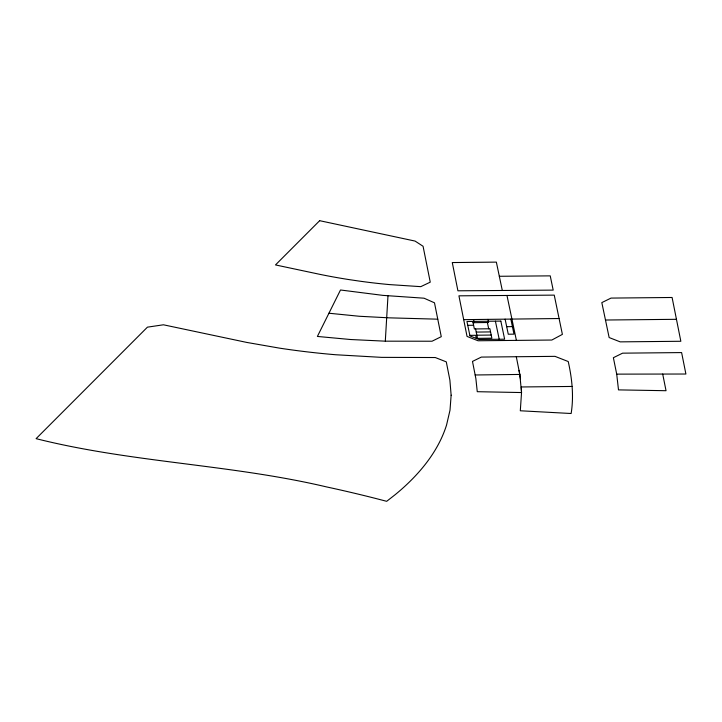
<?xml version="1.0" encoding="UTF-8"?>
<svg xmlns="http://www.w3.org/2000/svg" width="722" height="722" viewBox="0 0 722 722"><rect width="100%" height="100%" fill="white"/><g stroke="black" fill="none" stroke-linecap="round" stroke-linejoin="round"><path stroke-width="1.08" d="M387.985 295.83L385.304 341.172L350.603 339.52L317.391 336.443L340.495 289.991L382.859 295.37L424.058 298.204L434.491 302.816L441.268 336.678L432.027 341.226L385.304 341.172M463.704 319.647L559.09 318.528L562.384 334.376L551.825 340.035L478.054 340.766L467.044 336.425L458.93 295.83L554.243 295.127L559.09 318.528M473.054 322.68L488.586 322.499L487.928 319.359M467.748 325.324L473.596 325.261M506.691 326.687L512.412 326.624M476.24 332.084L490.554 331.912M469.851 335.369L475.699 335.297L476.367 338.456M476.899 335.216L491.213 335.053M475.166 374.98L519.813 374.438L521.537 392.551L520.309 410.773L571.138 413.507C573.954 396.188 572.032 378.536 568.232 361.541L554.992 356.352L481.339 357.083L472.486 361.415L475.879 378.653L477.26 391.694L521.537 392.551L521.284 386.965L572.113 386.45M605.478 320.017L609.142 337.544L620.189 341.867L680.846 341.271L672.092 297.482L611.029 298.087L601.823 302.608L605.478 320.017L676.46 319.314M499.326 276.282L550.236 275.867L553.196 290.118L457.919 290.804L452.279 262.555L496.357 262.122L502.304 290.488M616.705 374.131L685.9 374.023L681.613 352.58L622.581 353.166L613.375 357.706L616.705 374.131L618.501 389.889L666.036 390.71L662.706 374.059M437.758 319.178L389.185 317.842L359.258 316.263L328.952 313.231M506.979 295.478L516.392 340.378M510.842 319.088L513.992 334.151L508.27 334.223L505.111 319.16M495.409 321.164L499.2 339.259M487.377 322.517L488.695 328.79M473.614 319.53L474.264 322.671M475.581 328.943L477.549 338.356L491.872 338.185L489.904 328.772L474.372 328.952L472.793 321.425M516.302 356.74L519.813 374.438M519.037 370.332L520.508 379.059M451.133 395.187L450.014 410.168L446.557 425.032A516.988 225.011 2 0 1 440.763 439.68C432.451 456.963 420.114 472.026 406.161 485.076A483.217 210.31 2 0 1 394.889 494.904L386.685 501.312L375.9 498.514A747.748 325.442 2 0 0 326.398 486.881C230.679 464.318 131.557 462.667 36.1 438.66L147.432 327.156L163.425 324.792L246.734 342.418L279.441 348.13A382.759 166.583 2 0 0 335.703 354.746L381.595 357.363L435.285 357.534L446.295 361.875L449.887 380.115L451.133 395.187M319.665 220.688L275.488 264.929L319.873 274.351A306.787 133.525 2 0 0 349.213 279.622L359.195 281.084A286.544 124.707 2 0 0 389.636 284.603L420.791 286.652L430.249 282.149L423.065 246.265L415.069 241.076L319.665 220.688M500.842 321.1L466.944 321.498L469.968 335.938L478.993 339.493L504.633 339.196L500.842 321.1"/></g></svg>
